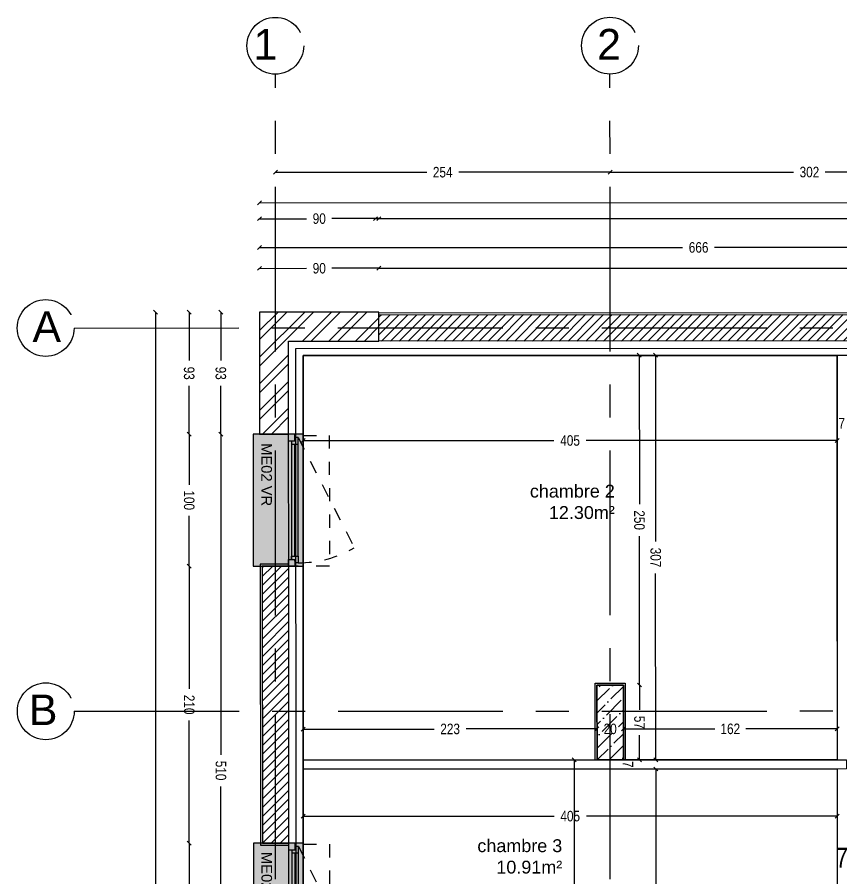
# Model space of a CAD drawing. Header units: millimetres. Extents: x -11.2 to 20.6, y -11.4 to 6.8.
# Drawn here: x -10.52 to -4.27, y 0.23 to 6.76 of the extents above; entities that cross this region are included whole.
import ezdxf

# ---------------------------------------------------------------- set-up
doc = ezdxf.new("R2010")
doc.units = ezdxf.units.MM
for name, pattern in [('0.0.1_Plan masse$0$cartouche PRO tranche 1$0${ Batten }', [0]), ('AXESx2', [4, 2.5, -0.5, 0.5, -0.5]), ('CACHE', [0.375, 0.25, -0.125])]:
    doc.linetypes.add(name, pattern=pattern)
doc.layers.get('Defpoints').update_dxf_attribs({"color": 1})
for name, color, linetype in [("02_AH_Files d'axes", 147, 'AXESx2'), ('02_AH_Structure Béton', 10, 'Continuous'), ('02_AH_Structure Béton_H', 11, 'Continuous'), ('02_AH_Structure Maçonnée', 230, 'Continuous'), ('02_AH_Structure Maçonnée_H', 231, 'Continuous'), ('03_AH_Menuiseries Ext', 3, 'Continuous'), ('04_AH_Cloisons', 150, 'Continuous'), ('04_AH_Isolation', 2, 'Continuous'), ('04_AH_Isolation_H', 2, 'Continuous'), ('07_AH_Côtes 50e', 7, 'Continuous'), ('07_AH_Textes 50e', 7, 'Continuous')]:
    doc.layers.add(name, color=color, linetype=linetype)
doc.layers.add('07_AH_SHAB', color=130, linetype='Continuous', plot=False)
doc.layers.add('10_AH_PANTONE BLANC', color=7, linetype='Continuous', lineweight=0, true_color=0xffffff)
doc.styles.add('ARIAL', font='arial.ttf', dxfattribs={"width": 0.8})
doc.styles.add('Texte 1000', font='arial.ttf', dxfattribs={"height": 1.5})
doc.styles.add('Texte 50', font='arial.ttf', dxfattribs={"height": 0.075})
doc.dimstyles.new('B+B_100', dxfattribs={"dimscale": 0, "dimtxt": 0.15, "dimasz": 0.035, "dimexe": 0.015, "dimexo": 0.03, "dimgap": 0.05, "dimtad": 0, "dimdec": 0, "dimlfac": 100, "dimdsep": 46, "dimtxsty": 'ARIAL', "dimblk": 'OBLIQUE', "dimcen": 0, "dimse1": 1, "dimse2": 1, "dimadec": 0, "dimazin": 0, "dimtp": 5, "dimtm": 2, "dimtfac": 1, "dimtdec": 0, "dimtofl": 0, "dimtmove": 2, "dimatfit": 3, "dimldrblk": 'OBLIQUE', "dimfxl": 1, "dimtolj": 1, "dimarcsym": 0})
doc.dimstyles.new('B+B_50', dxfattribs={"dimscale": 0, "dimtxt": 0.08, "dimasz": 0.03, "dimexe": 0.015, "dimexo": 0.03, "dimgap": 0.05, "dimtad": 0, "dimdec": 0, "dimlfac": 100, "dimdsep": 46, "dimtxsty": 'ARIAL', "dimblk": 'OBLIQUE', "dimcen": 0, "dimse1": 1, "dimse2": 1, "dimadec": 0, "dimazin": 0, "dimtp": 5, "dimtm": 2, "dimtfac": 1, "dimtdec": 0, "dimtofl": 0, "dimtmove": 2, "dimatfit": 3, "dimldrblk": 'OBLIQUE', "dimfxl": 1, "dimtolj": 1, "dimarcsym": 0})

# ---------------------------------------------------------------- blocks, each defined once
blk = doc.blocks.new('_Oblique')
at = {"color": 0, "linetype": 'ByBlock', "lineweight": -2}
blk.add_line((-0.5, -0.5), (0.5, 0.5), dxfattribs=at)
blk = doc.blocks.new('*D329')
at = {"layer": '07_AH_Côtes 50e', "color": 0, "lineweight": -2, "transparency": 16777216}
for p, q in [((-8.6815, 5.0122), (-5.4745, 5.0132)), ((-2.0258, 5.0143), (-5.2328, 5.0133))]:
    blk.add_line(p, q, dxfattribs=at)
at = {"layer": 'Defpoints', "color": 0, "transparency": 16777216}
for p in [(-2.0258, 5.0143), (-2.0257, 4.6452), (-8.6813, 4.523)]:
    blk.add_point(p, dxfattribs=at)
at = {"layer": '07_AH_Côtes 50e', "color": 0, "lineweight": -2, "transparency": 16777216, "xscale": 0.03, "yscale": 0.03, "zscale": 0.03}
for p, rotation in [((-8.6815, 5.0122), 180.0186991388701), ((-2.0258, 5.0143), 0.01869913887016166)]:
    blk.add_blockref('_Oblique', p, dxfattribs=dict(at, rotation=rotation))
at = {"layer": '07_AH_Côtes 50e', "color": 0, "transparency": 16777216, "insert": (-5.3536, 5.0132), "char_height": 0.08, "attachment_point": 5, "rotation": 0.0187, "style": 'ARIAL'}
blk.add_mtext('\\A1;666', dxfattribs=at)
blk = doc.blocks.new('*D333')
at = {"layer": '07_AH_Côtes 50e', "color": 0, "lineweight": -2, "transparency": 16777216}
for p, q in [((-7.8017, 5.2317), (0.9358, 5.2345)), ((9.9583, 5.2375), (1.2208, 5.2346))]:
    blk.add_line(p, q, dxfattribs=at)
at = {"layer": 'Defpoints', "color": 0, "transparency": 16777216}
for p in [(9.9583, 5.2375), (-7.8016, 4.8625), (9.9584, 4.8683)]:
    blk.add_point(p, dxfattribs=at)
at = {"layer": '07_AH_Côtes 50e', "color": 0, "lineweight": -2, "transparency": 16777216, "xscale": 0.03, "yscale": 0.03, "zscale": 0.03}
for p, rotation in [((-7.8017, 5.2317), 180.0186991388701), ((9.9583, 5.2375), 0.01869913887016166)]:
    blk.add_blockref('_Oblique', p, dxfattribs=dict(at, rotation=rotation))
at = {"layer": '07_AH_Côtes 50e', "color": 0, "transparency": 16777216, "insert": (1.0783, 5.2346), "char_height": 0.08, "attachment_point": 5, "rotation": 0.0187, "style": 'ARIAL'}
blk.add_mtext('\\A1;1776', dxfattribs=at)
blk = doc.blocks.new('*D337')
at = {"layer": '07_AH_Côtes 50e', "color": 0, "lineweight": -2, "transparency": 16777216}
for p, q in [((-8.6816, 5.3525), (5.0659, 5.357)), ((19.1058, 5.3616), (5.3583, 5.3571))]:
    blk.add_line(p, q, dxfattribs=at)
at = {"layer": 'Defpoints', "color": 0, "transparency": 16777216}
for p in [(19.1058, 5.3616), (-8.6813, 4.523), (19.106, 4.5321)]:
    blk.add_point(p, dxfattribs=at)
at = {"layer": '07_AH_Côtes 50e', "color": 0, "lineweight": -2, "transparency": 16777216, "xscale": 0.03, "yscale": 0.03, "zscale": 0.03}
for p, rotation in [((-8.6816, 5.3525), 180.0186991388701), ((19.1058, 5.3616), 0.01869913887016166)]:
    blk.add_blockref('_Oblique', p, dxfattribs=dict(at, rotation=rotation))
at = {"layer": '07_AH_Côtes 50e', "color": 0, "transparency": 16777216, "insert": (5.2121, 5.3571), "char_height": 0.08, "attachment_point": 5, "rotation": 0.0187, "style": 'ARIAL'}
blk.add_mtext('\\A1;2779', dxfattribs=at)
blk = doc.blocks.new('*D338')
at = {"layer": '07_AH_Côtes 50e', "color": 0, "lineweight": -2, "transparency": 16777216}
for p, q in [((-9.2159, 4.5228), (-9.2158, 4.1555)), ((-9.2156, 3.5965), (-9.2157, 3.9638))]:
    blk.add_line(p, q, dxfattribs=at)
at = {"layer": 'Defpoints', "color": 0, "transparency": 16777216}
for p in [(-8.6813, 4.523), (-9.2156, 3.5965), (-8.801, 3.5966)]:
    blk.add_point(p, dxfattribs=at)
at = {"layer": '07_AH_Côtes 50e', "color": 0, "lineweight": -2, "transparency": 16777216, "xscale": 0.03, "yscale": 0.03, "zscale": 0.03}
for p, rotation in [((-9.2159, 4.5228), 90.01869913888217), ((-9.2156, 3.5965), 270.0186991388822)]:
    blk.add_blockref('_Oblique', p, dxfattribs=dict(at, rotation=rotation))
at = {"layer": '07_AH_Côtes 50e', "color": 0, "transparency": 16777216, "insert": (-9.2157, 4.0597), "char_height": 0.08, "attachment_point": 5, "rotation": 270.0187, "style": 'ARIAL'}
blk.add_mtext('\\A1;93', dxfattribs=at)
blk = doc.blocks.new('*D339')
at = {"layer": '07_AH_Côtes 50e', "color": 0, "lineweight": -2, "transparency": 16777216}
for p, q in [((-9.2156, 3.5965), (-9.2155, 3.2141)), ((-9.2153, 2.5965), (-9.2154, 2.9789))]:
    blk.add_line(p, q, dxfattribs=at)
at = {"layer": 'Defpoints', "color": 0, "transparency": 16777216}
for p in [(-8.801, 3.5966), (-9.2153, 2.5965), (-8.8007, 2.5966)]:
    blk.add_point(p, dxfattribs=at)
at = {"layer": '07_AH_Côtes 50e', "color": 0, "lineweight": -2, "transparency": 16777216, "xscale": 0.03, "yscale": 0.03, "zscale": 0.03}
for p, rotation in [((-9.2156, 3.5965), 90.01869913888217), ((-9.2153, 2.5965), 270.0186991388822)]:
    blk.add_blockref('_Oblique', p, dxfattribs=dict(at, rotation=rotation))
at = {"layer": '07_AH_Côtes 50e', "color": 0, "transparency": 16777216, "insert": (-9.2154, 3.0965), "char_height": 0.08, "attachment_point": 5, "rotation": 270.0187, "style": 'ARIAL'}
blk.add_mtext('\\A1;100', dxfattribs=at)
blk = doc.blocks.new('*D340')
at = {"layer": '07_AH_Côtes 50e', "color": 0, "lineweight": -2, "transparency": 16777216}
for p, q in [((-9.2153, 2.5965), (-9.215, 1.6676)), ((-9.2146, 0.4965), (-9.2149, 1.4254))]:
    blk.add_line(p, q, dxfattribs=at)
at = {"layer": 'Defpoints', "color": 0, "transparency": 16777216}
for p in [(-8.8007, 2.5966), (-9.2146, 0.4965), (-8.8, 0.4966)]:
    blk.add_point(p, dxfattribs=at)
at = {"layer": '07_AH_Côtes 50e', "color": 0, "lineweight": -2, "transparency": 16777216, "xscale": 0.03, "yscale": 0.03, "zscale": 0.03}
for p, rotation in [((-9.2153, 2.5965), 90.01869913888217), ((-9.2146, 0.4965), 270.0186991388822)]:
    blk.add_blockref('_Oblique', p, dxfattribs=dict(at, rotation=rotation))
at = {"layer": '07_AH_Côtes 50e', "color": 0, "transparency": 16777216, "insert": (-9.2149, 1.5465), "char_height": 0.08, "attachment_point": 5, "rotation": 270.0187, "style": 'ARIAL'}
blk.add_mtext('\\A1;210', dxfattribs=at)
blk = doc.blocks.new('*D341')
at = {"layer": '07_AH_Côtes 50e', "color": 0, "lineweight": -2, "transparency": 16777216}
for p, q in [((-9.2146, 0.4965), (-9.2145, 0.1141)), ((-9.2143, -0.5035), (-9.2144, -0.1211))]:
    blk.add_line(p, q, dxfattribs=at)
at = {"layer": 'Defpoints', "color": 0, "transparency": 16777216}
for p in [(-8.8, 0.4966), (-9.2143, -0.5035), (-8.7997, -0.5034)]:
    blk.add_point(p, dxfattribs=at)
at = {"layer": '07_AH_Côtes 50e', "color": 0, "lineweight": -2, "transparency": 16777216, "xscale": 0.03, "yscale": 0.03, "zscale": 0.03}
for p, rotation in [((-9.2146, 0.4965), 90.01869913888217), ((-9.2143, -0.5035), 270.0186991388822)]:
    blk.add_blockref('_Oblique', p, dxfattribs=dict(at, rotation=rotation))
at = {"layer": '07_AH_Côtes 50e', "color": 0, "transparency": 16777216, "insert": (-9.2144, -0.0035), "char_height": 0.08, "attachment_point": 5, "rotation": 270.0187, "style": 'ARIAL'}
blk.add_mtext('\\A1;100', dxfattribs=at)
blk = doc.blocks.new('*D345')
at = {"layer": '07_AH_Côtes 50e', "color": 0, "lineweight": -2, "transparency": 16777216}
for p, q in [((-9.4707, 4.5227), (-9.4688, -1.2481)), ((-9.4668, -7.304), (-9.4687, -1.5332))]:
    blk.add_line(p, q, dxfattribs=at)
at = {"layer": 'Defpoints', "color": 0, "transparency": 16777216}
for p in [(-9.4707, 4.5227), (-8.6813, 4.523), (-8.6775, -7.3037)]:
    blk.add_point(p, dxfattribs=at)
at = {"layer": '07_AH_Côtes 50e', "color": 0, "lineweight": -2, "transparency": 16777216, "xscale": 0.03, "yscale": 0.03, "zscale": 0.03}
for p, rotation in [((-9.4707, 4.5227), 90.01869913888217), ((-9.4668, -7.304), 270.0186991388822)]:
    blk.add_blockref('_Oblique', p, dxfattribs=dict(at, rotation=rotation))
at = {"layer": '07_AH_Côtes 50e', "color": 0, "transparency": 16777216, "insert": (-9.4687, -1.3906), "char_height": 0.08, "attachment_point": 5, "rotation": 270.0187, "style": 'ARIAL'}
blk.add_mtext('\\A1;1183', dxfattribs=at)
blk = doc.blocks.new('*D557')
at = {"layer": '07_AH_Côtes 50e', "color": 0, "lineweight": -2, "transparency": 16777216}
for p, q in [((-8.5617, 5.5832), (-7.4145, 5.5836)), ((-6.0251, 5.584), (-7.1723, 5.5836))]:
    blk.add_line(p, q, dxfattribs=at)
at = {"layer": 'Defpoints', "color": 0, "transparency": 16777216}
for p in [(-8.5617, 5.7163), (-6.0252, 5.7172), (-6.0251, 5.584)]:
    blk.add_point(p, dxfattribs=at)
at = {"layer": '07_AH_Côtes 50e', "color": 0, "lineweight": -2, "transparency": 16777216, "xscale": 0.03, "yscale": 0.03, "zscale": 0.03}
for p, rotation in [((-8.5617, 5.5832), 180.0186991388736), ((-6.0251, 5.584), 0.0186991388736221)]:
    blk.add_blockref('_Oblique', p, dxfattribs=dict(at, rotation=rotation))
at = {"layer": '07_AH_Côtes 50e', "color": 0, "transparency": 16777216, "insert": (-7.2934, 5.5836), "char_height": 0.08, "attachment_point": 5, "rotation": 0.0187, "style": 'ARIAL'}
blk.add_mtext('\\A1;254', dxfattribs=at)
blk = doc.blocks.new('*D558')
at = {"layer": '07_AH_Côtes 50e', "color": 0, "lineweight": -2, "transparency": 16777216}
for p, q in [((-6.0251, 5.584), (-4.6338, 5.5845)), ((-3.0018, 5.585), (-4.3931, 5.5846))]:
    blk.add_line(p, q, dxfattribs=at)
at = {"layer": 'Defpoints', "color": 0, "transparency": 16777216}
for p in [(-3.0019, 5.9733), (-6.0252, 5.7172), (-3.0018, 5.585)]:
    blk.add_point(p, dxfattribs=at)
at = {"layer": '07_AH_Côtes 50e', "color": 0, "lineweight": -2, "transparency": 16777216, "xscale": 0.03, "yscale": 0.03, "zscale": 0.03}
for p, rotation in [((-6.0251, 5.584), 180.0186991388964), ((-3.0018, 5.585), 0.01869913889636942)]:
    blk.add_blockref('_Oblique', p, dxfattribs=dict(at, rotation=rotation))
at = {"layer": '07_AH_Côtes 50e', "color": 0, "transparency": 16777216, "insert": (-4.5135, 5.5845), "char_height": 0.08, "attachment_point": 5, "rotation": 0.0187, "style": 'ARIAL'}
blk.add_mtext('\\A1;302', dxfattribs=at)
blk = doc.blocks.new('ME02C')
at = {"layer": '10_AH_PANTONE BLANC'}
h = blk.add_hatch(color=256, dxfattribs=at)
h.dxf.hatch_style = 1
h.paths.add_polyline_path([(4290.4075, 77.4298), (4289.4075, 77.4298), (4289.4075, 77.8085), (4290.4075, 77.8085)])
at = {"ltscale": 0.1}
for p, q in [((4290.3325, 77.771), (4289.4825, 77.771)), ((4290.3325, 77.746), (4289.4825, 77.746)), ((4290.37, 77.746), (4290.3575, 77.746)), ((4290.4075, 77.771), (4290.4075, 77.746)), ((4290.4075, 77.746), (4290.4075, 77.746))]:
    blk.add_line(p, q, dxfattribs=at)
at = {"color": 251}
blk.add_line((4289.4575, 77.696), (4290.4075, 77.696), dxfattribs=at)
at = {"color": 251, "linetype": 'CACHE', "ltscale": 0.3, "flags": 128}
blk.add_lwpolyline([(4289.4325, 77.771), (4290.2687, 78.196)], dxfattribs=at)
at = {"color": 251, "linetype": 'CACHE', "ltscale": 0.3}
blk.add_lwpolyline([(4290.4075, 77.8085), (4289.4161, 77.8085), (4289.4161, 78.0067), (4290.4075, 78.0067)], close=True, dxfattribs=at)
at = {"ltscale": 0.1}
for points in [[(4290.4075, 77.8085), (4289.4075, 77.8085), (4289.4075, 77.4298), (4290.4075, 77.4298)], [(4289.4575, 77.746), (4289.4075, 77.746), (4289.4075, 77.696), (4289.4575, 77.696)], [(4289.4575, 77.696), (4289.4575, 77.746), (4289.4075, 77.746), (4289.4075, 77.696)], [(4290.3575, 77.696), (4290.3575, 77.746), (4290.4075, 77.746), (4290.4075, 77.696)]]:
    blk.add_lwpolyline(points, close=True, dxfattribs=at)
blk.add_lwpolyline([(4289.4075, 77.4303), (4290.4075, 77.4292), (4290.4075, 77.8085), (4289.4075, 77.8085)], close=True)
for points in [[(4289.4575, 77.721), (4289.4825, 77.721), (4289.4825, 77.771), (4289.4325, 77.771), (4289.4325, 77.746)], [(4290.3575, 77.721), (4290.3325, 77.721), (4290.3325, 77.771), (4290.3825, 77.771), (4290.3825, 77.746)], [(4290.37, 77.746), (4290.3575, 77.746)], [(4289.4575, 77.721), (4290.3575, 77.721)]]:
    blk.add_lwpolyline(points, dxfattribs=at)
at = {"color": 251, "linetype": 'CACHE', "ltscale": 0.3}
blk.add_arc((4289.5325, 77.771), 0.85, 360, 30, dxfattribs=at)
at = {"insert": (4289.4745, 77.5714), "char_height": 0.08, "attachment_point": 1, "style": 'Texte 1000'}
blk.add_mtext_dynamic_manual_height_columns('ME02 VR', width=1.459488, gutter_width=7.5, heights=[0], dxfattribs=at)
blk = doc.blocks.new('*D416')
at = {"layer": '07_AH_Côtes 50e', "color": 0, "lineweight": -2, "transparency": 16777216}
for p, q in [((-8.9756, 3.5966), (-8.9748, 1.1672)), ((-8.9739, -1.5034), (-8.9747, 0.926))]:
    blk.add_line(p, q, dxfattribs=at)
at = {"layer": 'Defpoints', "color": 0, "transparency": 16777216}
for p in [(-8.9756, 3.5966), (-8.831, 3.5966), (-8.8294, -1.5034)]:
    blk.add_point(p, dxfattribs=at)
at = {"layer": '07_AH_Côtes 50e', "color": 0, "lineweight": -2, "transparency": 16777216, "xscale": 0.03, "yscale": 0.03, "zscale": 0.03}
for p, rotation in [((-8.9756, 3.5966), 90.01869913888217), ((-8.9739, -1.5034), 270.0186991388822)]:
    blk.add_blockref('_Oblique', p, dxfattribs=dict(at, rotation=rotation))
at = {"layer": '07_AH_Côtes 50e', "color": 0, "transparency": 16777216, "insert": (-8.9748, 1.0466), "char_height": 0.08, "attachment_point": 5, "rotation": 270.0187, "style": 'ARIAL'}
blk.add_mtext('\\A1;510', dxfattribs=at)
blk = doc.blocks.new('*D417')
at = {"layer": '07_AH_Côtes 50e', "color": 0, "lineweight": -2, "transparency": 16777216}
for p, q in [((-8.9759, 4.5229), (-8.9758, 4.1556)), ((-8.9756, 3.5966), (-8.9757, 3.9639))]:
    blk.add_line(p, q, dxfattribs=at)
at = {"layer": 'Defpoints', "color": 0, "transparency": 16777216}
for p in [(-8.9759, 4.5229), (-8.6813, 4.523), (-8.831, 3.5966)]:
    blk.add_point(p, dxfattribs=at)
at = {"layer": '07_AH_Côtes 50e', "color": 0, "lineweight": -2, "transparency": 16777216, "xscale": 0.03, "yscale": 0.03, "zscale": 0.03}
for p, rotation in [((-8.9759, 4.5229), 90.01869913888217), ((-8.9756, 3.5966), 270.0186991388822)]:
    blk.add_blockref('_Oblique', p, dxfattribs=dict(at, rotation=rotation))
at = {"layer": '07_AH_Côtes 50e', "color": 0, "transparency": 16777216, "insert": (-8.9757, 4.0597), "char_height": 0.08, "attachment_point": 5, "rotation": 270.0187, "style": 'ARIAL'}
blk.add_mtext('\\A1;93', dxfattribs=at)
blk = doc.blocks.new('*D429')
at = {"layer": '07_AH_Côtes 50e', "color": 0, "lineweight": -2, "transparency": 16777216}
for p, q in [((-7.7766, 4.8552), (-0.7113, 4.8575)), ((6.6384, 4.8599), (-0.4269, 4.8576))]:
    blk.add_line(p, q, dxfattribs=at)
at = {"layer": 'Defpoints', "color": 0, "transparency": 16777216}
for p in [(-7.7766, 4.8552), (-7.7765, 4.653), (6.6385, 4.538)]:
    blk.add_point(p, dxfattribs=at)
at = {"layer": '07_AH_Côtes 50e', "color": 0, "lineweight": -2, "transparency": 16777216, "xscale": 0.03, "yscale": 0.03, "zscale": 0.03}
for p, rotation in [((-7.7766, 4.8552), 180.0186991388701), ((6.6384, 4.8599), 0.01869913887019514)]:
    blk.add_blockref('_Oblique', p, dxfattribs=dict(at, rotation=rotation))
at = {"layer": '07_AH_Côtes 50e', "color": 0, "transparency": 16777216, "insert": (-0.5691, 4.8575), "char_height": 0.08, "attachment_point": 5, "rotation": 0.0187, "style": 'ARIAL'}
blk.add_mtext('\\A1;1442', dxfattribs=at)
blk = doc.blocks.new('*D430')
at = {"layer": '07_AH_Côtes 50e', "color": 0, "lineweight": -2, "transparency": 16777216}
for p, q in [((-8.6814, 4.8549), (-8.3248, 4.855)), ((-7.7766, 4.8552), (-8.1333, 4.855))]:
    blk.add_line(p, q, dxfattribs=at)
at = {"layer": 'Defpoints', "color": 0, "transparency": 16777216}
for p in [(-8.6814, 4.8549), (-7.7765, 4.653), (-8.6813, 4.523)]:
    blk.add_point(p, dxfattribs=at)
at = {"layer": '07_AH_Côtes 50e', "color": 0, "lineweight": -2, "transparency": 16777216, "xscale": 0.03, "yscale": 0.03, "zscale": 0.03}
for p, rotation in [((-8.6814, 4.8549), 180.0186991388701), ((-7.7766, 4.8552), 0.01869913887019514)]:
    blk.add_blockref('_Oblique', p, dxfattribs=dict(at, rotation=rotation))
at = {"layer": '07_AH_Côtes 50e', "color": 0, "transparency": 16777216, "insert": (-8.229, 4.855), "char_height": 0.08, "attachment_point": 5, "rotation": 0.0187, "style": 'ARIAL'}
blk.add_mtext('\\A1;90', dxfattribs=at)
blk = doc.blocks.new('*D432')
at = {"layer": 'Defpoints', "color": 0, "transparency": 16777216}
for p in [(-4.3039, 3.55), (-4.3039, 3.55), (-4.234, 3.55)]:
    blk.add_point(p, dxfattribs=at)
at = {"layer": '07_AH_Côtes 50e', "color": 0, "transparency": 16777216, "insert": (-4.269, 3.68), "char_height": 0.08, "attachment_point": 5, "rotation": 0.0187, "style": 'ARIAL'}
blk.add_mtext('\\A1;7', dxfattribs=at)
blk = doc.blocks.new('*D352')
at = {"layer": '07_AH_Côtes 50e', "color": 0, "lineweight": -2, "transparency": 16777216}
for p, q in [((-8.352, 3.5486), (-6.4502, 3.5493)), ((-4.3039, 3.55), (-6.2057, 3.5493))]:
    blk.add_line(p, q, dxfattribs=at)
at = {"layer": 'Defpoints', "color": 0, "transparency": 16777216}
for p in [(-8.352, 3.5486), (-8.352, 3.5486), (-4.3039, 3.55)]:
    blk.add_point(p, dxfattribs=at)
at = {"layer": '07_AH_Côtes 50e', "color": 0, "lineweight": -2, "transparency": 16777216, "xscale": 0.03, "yscale": 0.03, "zscale": 0.03}
for p, rotation in [((-8.352, 3.5486), 180.0186991388701), ((-4.3039, 3.55), 0.01869913887019514)]:
    blk.add_blockref('_Oblique', p, dxfattribs=dict(at, rotation=rotation))
at = {"layer": '07_AH_Côtes 50e', "color": 0, "transparency": 16777216, "insert": (-6.3279, 3.5493), "char_height": 0.08, "attachment_point": 5, "rotation": 0.0187, "style": 'ARIAL'}
blk.add_mtext('\\A1;405', dxfattribs=at)
blk = doc.blocks.new('*D354')
at = {"layer": 'Defpoints', "color": 0, "transparency": 16777216}
for p in [(-4.3032, 1.0592), (-4.2332, 1.0942), (-4.3031, 0.7017)]:
    blk.add_point(p, dxfattribs=at)
at = {"layer": '07_AH_Côtes 50e', "color": 0, "transparency": 16777216, "insert": (-4.268, 0.3867), "char_height": 0.15, "attachment_point": 5, "rotation": 0.0187, "style": 'ARIAL'}
blk.add_mtext('\\A1;7', dxfattribs=at)
blk = doc.blocks.new('*D355')
at = {"layer": '07_AH_Côtes 50e', "color": 0, "lineweight": -2, "transparency": 16777216}
for p, q in [((-8.3501, 0.7004), (-6.4488, 0.701)), ((-4.3031, 0.7017), (-6.2044, 0.7011))]:
    blk.add_line(p, q, dxfattribs=at)
at = {"layer": 'Defpoints', "color": 0, "transparency": 16777216}
for p in [(-8.3502, 1.0578), (-4.3032, 1.0592), (-8.3501, 0.7004)]:
    blk.add_point(p, dxfattribs=at)
at = {"layer": '07_AH_Côtes 50e', "color": 0, "lineweight": -2, "transparency": 16777216, "xscale": 0.03, "yscale": 0.03, "zscale": 0.03}
for p, rotation in [((-8.3501, 0.7004), 180.0186991388701), ((-4.3031, 0.7017), 0.01869913887019514)]:
    blk.add_blockref('_Oblique', p, dxfattribs=dict(at, rotation=rotation))
at = {"layer": '07_AH_Côtes 50e', "color": 0, "transparency": 16777216, "insert": (-6.3266, 0.701), "char_height": 0.08, "attachment_point": 5, "rotation": 0.0187, "style": 'ARIAL'}
blk.add_mtext('\\A1;405', dxfattribs=at)
blk = doc.blocks.new('*D449')
at = {"layer": '07_AH_Côtes 50e', "color": 0, "lineweight": -2, "transparency": 16777216}
for p, q in [((-8.3503, 1.3617), (-7.3583, 1.362)), ((-6.1238, 1.3624), (-7.1158, 1.3621))]:
    blk.add_line(p, q, dxfattribs=at)
at = {"layer": 'Defpoints', "color": 0, "transparency": 16777216}
for p in [(-6.1238, 1.3624), (-8.3502, 1.1278), (-6.1237, 1.1286)]:
    blk.add_point(p, dxfattribs=at)
at = {"layer": '07_AH_Côtes 50e', "color": 0, "lineweight": -2, "transparency": 16777216, "xscale": 0.03, "yscale": 0.03, "zscale": 0.03}
for p, rotation in [((-8.3503, 1.3617), 180.0186991388701), ((-6.1238, 1.3624), 0.01869913887016166)]:
    blk.add_blockref('_Oblique', p, dxfattribs=dict(at, rotation=rotation))
at = {"layer": '07_AH_Côtes 50e', "color": 0, "transparency": 16777216, "insert": (-7.237, 1.362), "char_height": 0.08, "attachment_point": 5, "rotation": 0.0187, "style": 'ARIAL'}
blk.add_mtext('\\A1;223', dxfattribs=at)
blk = doc.blocks.new('*D450')
at = {"layer": 'Defpoints', "color": 0, "transparency": 16777216}
for p in [(-5.9239, 1.6956), (-5.9238, 1.3625), (-6.1237, 1.1286)]:
    blk.add_point(p, dxfattribs=at)
at = {"layer": '07_AH_Côtes 50e', "color": 0, "transparency": 16777216, "insert": (-6.0238, 1.3624), "char_height": 0.08, "attachment_point": 5, "rotation": 0.0187, "style": 'ARIAL'}
blk.add_mtext('\\A1;20', dxfattribs=at)
blk = doc.blocks.new('*D360')
at = {"layer": '07_AH_Côtes 50e', "color": 0, "lineweight": -2, "transparency": 16777216}
for p, q in [((-5.9238, 1.3625), (-5.2309, 1.3627)), ((-4.3032, 1.363), (-4.9961, 1.3628))]:
    blk.add_line(p, q, dxfattribs=at)
at = {"layer": 'Defpoints', "color": 0, "transparency": 16777216}
for p in [(-5.9239, 1.6956), (-4.3032, 1.363), (-4.3031, 1.1291)]:
    blk.add_point(p, dxfattribs=at)
at = {"layer": '07_AH_Côtes 50e', "color": 0, "lineweight": -2, "transparency": 16777216, "xscale": 0.03, "yscale": 0.03, "zscale": 0.03}
for p, rotation in [((-5.9238, 1.3625), 180.0186991388701), ((-4.3032, 1.363), 0.01869913887016166)]:
    blk.add_blockref('_Oblique', p, dxfattribs=dict(at, rotation=rotation))
at = {"layer": '07_AH_Côtes 50e', "color": 0, "transparency": 16777216, "insert": (-5.1135, 1.3627), "char_height": 0.08, "attachment_point": 5, "rotation": 0.0187, "style": 'ARIAL'}
blk.add_mtext('\\A1;162', dxfattribs=at)
blk = doc.blocks.new('*D363')
at = {"layer": '07_AH_Côtes 50e', "color": 0, "lineweight": -2, "transparency": 16777216}
for p, q in [((-5.6788, 1.0587), (-5.6784, -0.1713)), ((-5.6779, -1.6435), (-5.6783, -0.4135))]:
    blk.add_line(p, q, dxfattribs=at)
at = {"layer": 'Defpoints', "color": 0, "transparency": 16777216}
for p in [(-5.6788, 1.0587), (-5.6788, 1.0587), (-5.45, -1.6434)]:
    blk.add_point(p, dxfattribs=at)
at = {"layer": '07_AH_Côtes 50e', "color": 0, "lineweight": -2, "transparency": 16777216, "xscale": 0.03, "yscale": 0.03, "zscale": 0.03}
for p, rotation in [((-5.6788, 1.0587), 90.01869913888217), ((-5.6779, -1.6435), 270.0186991388822)]:
    blk.add_blockref('_Oblique', p, dxfattribs=dict(at, rotation=rotation))
at = {"layer": '07_AH_Côtes 50e', "color": 0, "transparency": 16777216, "insert": (-5.6784, -0.2924), "char_height": 0.08, "attachment_point": 5, "rotation": 270.0187, "style": 'ARIAL'}
blk.add_mtext('\\A1;270', dxfattribs=at)
blk = doc.blocks.new('*D364')
at = {"layer": 'Defpoints', "color": 0, "transparency": 16777216}
for p in [(-5.6788, 1.1287), (-5.6788, 1.1287), (-5.6788, 1.0587)]:
    blk.add_point(p, dxfattribs=at)
at = {"layer": '07_AH_Côtes 50e', "color": 0, "transparency": 16777216, "insert": (-5.8888, 1.0936), "char_height": 0.08, "attachment_point": 5, "rotation": 270.0187, "style": 'ARIAL'}
blk.add_mtext('\\A1;7', dxfattribs=at)
blk = doc.blocks.new('*D365')
at = {"layer": '07_AH_Côtes 50e', "color": 0, "lineweight": -2, "transparency": 16777216}
for p, q in [((-5.6798, 4.1955), (-5.6794, 2.7828)), ((-5.6788, 1.1287), (-5.6793, 2.5414))]:
    blk.add_line(p, q, dxfattribs=at)
at = {"layer": 'Defpoints', "color": 0, "transparency": 16777216}
for p in [(-5.6798, 4.1955), (-4.3041, 4.1959), (-5.6788, 1.1287)]:
    blk.add_point(p, dxfattribs=at)
at = {"layer": '07_AH_Côtes 50e', "color": 0, "lineweight": -2, "transparency": 16777216, "xscale": 0.03, "yscale": 0.03, "zscale": 0.03}
for p, rotation in [((-5.6798, 4.1955), 90.01869913888217), ((-5.6788, 1.1287), 270.0186991388822)]:
    blk.add_blockref('_Oblique', p, dxfattribs=dict(at, rotation=rotation))
at = {"layer": '07_AH_Côtes 50e', "color": 0, "transparency": 16777216, "insert": (-5.6793, 2.6621), "char_height": 0.08, "attachment_point": 5, "rotation": 270.0187, "style": 'ARIAL'}
blk.add_mtext('\\A1;307', dxfattribs=at)
blk = doc.blocks.new('*D366')
at = {"layer": '07_AH_Côtes 50e', "color": 0, "lineweight": -2, "transparency": 16777216}
for p, q in [((-5.8024, 1.6957), (-5.8023, 1.508)), ((-5.8022, 1.1287), (-5.8023, 1.3163))]:
    blk.add_line(p, q, dxfattribs=at)
at = {"layer": 'Defpoints', "color": 0, "transparency": 16777216}
for p in [(-5.9693, 1.6956), (-5.8024, 1.6957), (-5.9692, 1.1286)]:
    blk.add_point(p, dxfattribs=at)
at = {"layer": '07_AH_Côtes 50e', "color": 0, "lineweight": -2, "transparency": 16777216, "xscale": 0.03, "yscale": 0.03, "zscale": 0.03}
for p, rotation in [((-5.8024, 1.6957), 90.01869913888217), ((-5.8022, 1.1287), 270.0186991388822)]:
    blk.add_blockref('_Oblique', p, dxfattribs=dict(at, rotation=rotation))
at = {"layer": '07_AH_Côtes 50e', "color": 0, "transparency": 16777216, "insert": (-5.8023, 1.4122), "char_height": 0.08, "attachment_point": 5, "rotation": 270.0187, "style": 'ARIAL'}
blk.add_mtext('\\A1;57', dxfattribs=at)
blk = doc.blocks.new('*D459')
at = {"layer": '07_AH_Côtes 50e', "color": 0, "lineweight": -2, "transparency": 16777216}
for p, q in [((-5.8032, 4.1955), (-5.8028, 3.0667)), ((-5.8024, 1.6957), (-5.8028, 2.8245))]:
    blk.add_line(p, q, dxfattribs=at)
at = {"layer": 'Defpoints', "color": 0, "transparency": 16777216}
for p in [(-6.0263, 4.1954), (-5.8032, 4.1955), (-5.9693, 1.6956)]:
    blk.add_point(p, dxfattribs=at)
at = {"layer": '07_AH_Côtes 50e', "color": 0, "lineweight": -2, "transparency": 16777216, "xscale": 0.03, "yscale": 0.03, "zscale": 0.03}
for p, rotation in [((-5.8032, 4.1955), 90.01869913888217), ((-5.8024, 1.6957), 270.0186991388822)]:
    blk.add_blockref('_Oblique', p, dxfattribs=dict(at, rotation=rotation))
at = {"layer": '07_AH_Côtes 50e', "color": 0, "transparency": 16777216, "insert": (-5.8028, 2.9456), "char_height": 0.08, "attachment_point": 5, "rotation": 270.0187, "style": 'ARIAL'}
blk.add_mtext('\\A1;250', dxfattribs=at)
blk = doc.blocks.new('*D461')
at = {"layer": '07_AH_Côtes 50e', "color": 0, "lineweight": -2, "transparency": 16777216}
for p, q in [((-6.2974, 1.1285), (-6.2971, -0.0649)), ((-6.2966, -1.5007), (-6.297, -0.3074))]:
    blk.add_line(p, q, dxfattribs=at)
at = {"layer": 'Defpoints', "color": 0, "transparency": 16777216}
for p in [(-6.2974, 1.1285), (-6.0508, 1.1286), (-5.9228, -1.5006)]:
    blk.add_point(p, dxfattribs=at)
at = {"layer": '07_AH_Côtes 50e', "color": 0, "lineweight": -2, "transparency": 16777216, "xscale": 0.03, "yscale": 0.03, "zscale": 0.03}
for p, rotation in [((-6.2974, 1.1285), 90.01869913888217), ((-6.2966, -1.5007), 270.0186991388822)]:
    blk.add_blockref('_Oblique', p, dxfattribs=dict(at, rotation=rotation))
at = {"layer": '07_AH_Côtes 50e', "color": 0, "transparency": 16777216, "insert": (-6.297, -0.1861), "char_height": 0.08, "attachment_point": 5, "rotation": 270.0187, "style": 'ARIAL'}
blk.add_mtext('\\A1;263', dxfattribs=at)
blk = doc.blocks.new('*D469')
at = {"layer": '07_AH_Côtes 50e', "color": 0, "lineweight": -2, "transparency": 16777216}
for p, q in [((-8.6816, 5.2314), (-8.3249, 5.2315)), ((-7.7767, 5.2317), (-8.1334, 5.2316))]:
    blk.add_line(p, q, dxfattribs=at)
at = {"layer": 'Defpoints', "color": 0, "transparency": 16777216}
for p in [(-8.6816, 5.2314), (-8.6813, 4.523), (-7.7765, 4.5233)]:
    blk.add_point(p, dxfattribs=at)
at = {"layer": '07_AH_Côtes 50e', "color": 0, "lineweight": -2, "transparency": 16777216, "xscale": 0.03, "yscale": 0.03, "zscale": 0.03}
for p, rotation in [((-8.6816, 5.2314), 180.0186991388701), ((-7.7767, 5.2317), 0.01869913887019514)]:
    blk.add_blockref('_Oblique', p, dxfattribs=dict(at, rotation=rotation))
at = {"layer": '07_AH_Côtes 50e', "color": 0, "transparency": 16777216, "insert": (-8.2291, 5.2315), "char_height": 0.08, "attachment_point": 5, "rotation": 0.0187, "style": 'ARIAL'}
blk.add_mtext('\\A1;90', dxfattribs=at)

msp = doc.modelspace()

# ---------------------------------------------------------------- hatches: boundary and pattern name
at = {"layer": '02_AH_Structure Béton_H'}
h = msp.add_hatch(dxfattribs=at)
h.set_pattern_fill('ANSI36', color=256, scale=0.02, angle=0.0187)
h.set_pattern_definition([(45.0186991, (-4278.322744, -90.391835), (0.03363566, 0.1234895056), [0.15875, -0.03175, 0, -0.03175])])
h.paths.add_polyline_path([(-5.9239, 1.6941), (-6.0239, 1.694), (-6.0238, 1.498), (-5.9238, 1.4981)])
h.paths.add_polyline_path([(-6.1238, 1.498), (-6.0238, 1.498), (-6.0239, 1.694), (-6.1239, 1.694)])
h.paths.add_polyline_path([(-6.1237, 1.127), (-6.0237, 1.127), (-6.0238, 1.498), (-6.1238, 1.498)])
h.paths.add_polyline_path([(-6.0237, 1.127), (-5.9237, 1.1271), (-5.9238, 1.4981), (-6.0238, 1.498)])
h.paths.add_polyline_path([(-3.0985, -4.6458), (-2.9985, -4.6458), (-2.9985, -4.5458), (-3.0985, -4.5458)], flags=17)
h.paths.add_polyline_path([(-2.9485, -4.5458), (-2.9985, -4.5458), (-2.9985, -4.6458), (-2.9485, -4.6458)], flags=16)
h.paths.add_polyline_path([(-2.9485, -4.6458), (-2.8985, -4.6458), (-2.8985, -4.5458), (-2.9485, -4.5458)], flags=16)
h.paths.add_polyline_path([(-2.8985, -4.5458), (-3.0985, -4.5458), (-3.0985, -4.7458), (-2.8985, -4.7458)])
h.paths.add_polyline_path([(-2.9985, -4.7458), (-2.9485, -4.7458), (-2.9485, -4.6458), (-2.9985, -4.6458)], flags=17)
h.paths.add_polyline_path([(-3.0985, -4.7458), (-2.9985, -4.7458), (-2.9985, -4.6458), (-3.0985, -4.6458)], flags=17)
at = {"layer": '02_AH_Structure Maçonnée_H'}
h = msp.add_hatch(dxfattribs=at)
h.set_pattern_fill('ANSI32', color=256, scale=0.015, angle=0.0187)
h.set_pattern_definition([(45.018699, (-4278.32274, -90.39183), (-0.1010608476, 0.1009949044), []), (45.018699, (-4278.25539, -90.39181), (-0.1010608476, 0.1009949044), [])])
h.paths.add_polyline_path([(-8.681, 3.5967), (-8.461, 3.5967), (-8.4613, 4.3031), (-7.7764, 4.3033), (-7.7765, 4.5233), (-8.6813, 4.523)])
h = msp.add_hatch(dxfattribs=at)
h.set_pattern_fill('ANSI31', color=256, scale=0.015, angle=0.0187)
h.set_pattern_definition([(45.0186991, (-4296.581184, -90.397793), (-0.0336869492, 0.0336649681), [])])
h.paths.add_polyline_path([(-2.0256, 4.3052), (-7.7764, 4.3033), (-7.7765, 4.5033), (-2.0257, 4.5052)])
h = msp.add_hatch(dxfattribs=at)
h.set_pattern_fill('ANSI31', color=256, scale=0.015, angle=0.0187)
h.set_pattern_definition([(45.0186991, (-4278.322744, -90.391835), (-0.0336869492, 0.0336649681), [])])
h.paths.add_polyline_path([(-8.4607, 2.5967), (-8.6607, 2.5967), (-8.66, 0.4967), (-8.46, 0.4967)])

# ---------------------------------------------------------------- linework, layer by layer
at = {"layer": "02_AH_Files d'axes", "ltscale": 0.5}
for p, q in [((-8.5567, -9.7768), (-8.5619, 6.3271)), ((-6.0201, -9.776), (-6.0254, 6.3279)), ((-10.0874, 4.4025), (20.1786, 4.4124)), ((-10.0864, 1.4967), (18.9652, 1.5062))]:
    msp.add_line(p, q, dxfattribs=at)
for centre in [(-8.562, 6.5426), (-6.0255, 6.5434), (-10.3028, 4.4025), (-10.3019, 1.4966)]:
    msp.add_circle(centre, 0.2155, dxfattribs=at)
at = {"layer": '02_AH_Structure Béton'}
msp.add_lwpolyline([(-6.1239, 1.6956), (-5.9239, 1.6956), (-5.9237, 1.1286), (-6.1237, 1.1286)], close=True, dxfattribs=at)
at = {"layer": '02_AH_Structure Maçonnée'}
for points in [[(-8.681, 3.5967), (-8.461, 3.5967), (-8.4613, 4.3031), (-7.7764, 4.3033), (-7.7765, 4.5233), (-8.6813, 4.523)], [(-2.0106, 4.3052), (-7.7764, 4.3033), (-7.7765, 4.5183), (-2.0107, 4.5202)], [(-2.0256, 4.3052), (-7.7764, 4.3033), (-7.7765, 4.5033), (-2.0257, 4.5052)], [(-8.4607, 2.6117), (-8.6757, 2.6117), (-8.675, 0.4817), (-8.46, 0.4817)], [(-8.4607, 2.5967), (-8.6607, 2.5967), (-8.66, 0.4967), (-8.46, 0.4967)]]:
    msp.add_lwpolyline(points, close=True, dxfattribs=at)
at = {"layer": '04_AH_Cloisons'}
msp.add_line((-4.3034, 2.0291), (-4.3041, 4.1959), dxfattribs=at)
msp.add_lwpolyline([(-6.1367, 1.1286), (-6.1369, 1.7086), (-5.9109, 1.7086), (-5.9107, 1.1286)], dxfattribs=at)
msp.add_lwpolyline([(-8.3502, 1.1278), (-4.2332, 1.1292), (-4.2332, 1.0592), (-8.3502, 1.0578)], close=True, dxfattribs=at)
at = {"layer": '04_AH_Isolation'}
for p in [(-0.1014, 4.1958), (-8.3476, -6.9636)]:
    msp.add_line(p, (-8.3512, 4.1931), dxfattribs=at)
msp.add_lwpolyline([(-0.1014, 4.1958), (-8.3512, 4.1931), (-8.3484, -4.5475)], dxfattribs=at)
at = {"layer": '04_AH_Isolation_H', "linetype": '0.0.1_Plan masse$0$cartouche PRO tranche 1$0${ Batten }', "ltscale": 0.3}
for p, q in [((-8.4062, 4.2481), (-0.1014, 4.2508)), ((-8.4034, -4.5476), (-8.4062, 4.2481))]:
    msp.add_line(p, q, dxfattribs=at)
at = {"layer": '07_AH_SHAB'}
for points in [[(-6.1237, 1.127), (-8.3502, 1.1263), (-8.3512, 4.1933), (-4.3041, 4.1946), (-4.3031, 1.1276), (-5.9237, 1.1271), (-5.9239, 1.6941), (-6.1239, 1.694), (-6.1239, 1.694)], [(-8.3502, 1.0578), (-4.3032, 1.0592), (-4.3023, -1.6431), (-5.9228, -1.6436), (-5.9228, -1.5152), (-6.1228, -1.5152), (-6.1228, -1.6437), (-8.3493, -1.6444)]]:
    msp.add_lwpolyline(points, close=True, dxfattribs=at)

# ---------------------------------------------------------------- block references
at = {"layer": '03_AH_Menuiseries Ext', "rotation": 270.0186991388742}
for p in [(-87.5594, 4292.9787), (-87.5584, 4289.8787)]:
    msp.add_blockref('ME02C', p, dxfattribs=at)

# ---------------------------------------------------------------- texts
at = {"layer": "02_AH_Files d'axes", "ltscale": 0.5, "char_height": 0.2321, "width": 2.496107, "attachment_point": 3, "rotation": 0.0187, "style": 'Texte 50'}
for s, insert in [('1', (-8.5472, 6.6695)), ('2', (-5.9423, 6.6703)), ('A', (-10.1864, 4.5294)), ('B', (-10.2134, 1.6235))]:
    msp.add_mtext(s, dxfattribs=dict(at, insert=insert))
at = {"layer": '07_AH_Textes 50e', "ltscale": 0.3, "char_height": 0.0975, "width": 2.6, "attachment_point": 3, "rotation": 0.0187, "style": 'Texte 50'}
for s, insert in [('chambre 2\\P12.30m²', (-5.9889, 3.2145)), ('chambre 3\\P10.91m²', (-6.3872, 0.526))]:
    msp.add_mtext(s, dxfattribs=dict(at, insert=insert))

# ---------------------------------------------------------------- dimensions: what is measured, and where the dimension line sits
at = {"layer": '07_AH_Côtes 50e'}
for base, p1, p2, angle, dimstyle, picture, middle in [((-3.0018, 5.585), (-6.0252, 5.7172), (-3.0019, 5.9733), 180.0187, 'B+B_50', '*D558', (-4.5135, 5.5845)), ((19.1058, 5.3616), (-8.6813, 4.523), (19.106, 4.5321), 0.0187, 'B+B_50', '*D337', (5.2121, 5.3571)), ((-8.6816, 5.2314), (-7.7765, 4.5233), (-8.6813, 4.523), 0.0187, 'B+B_50', '*D469', (-8.2291, 5.2315)), ((9.9583, 5.2375), (-7.8016, 4.8625), (9.9584, 4.8683), 0.0187, 'B+B_50', '*D333', (1.0783, 5.2346)), ((-2.0258, 5.0143), (-8.6813, 4.523), (-2.0257, 4.6452), 0.0187, 'B+B_50', '*D329', (-5.3536, 5.0132)), ((-8.6814, 4.8549), (-7.7765, 4.653), (-8.6813, 4.523), 0.0187, 'B+B_50', '*D430', (-8.229, 4.855)), ((-7.7766, 4.85516), (6.63851, 4.53801), (-7.77653, 4.65304), 0.0187, 'B+B_50', '*D429', (-0.5691, 4.85751)), ((-9.4707, 4.5227), (-8.6775, -7.3037), (-8.6813, 4.523), 90.0187, 'B+B_50', '*D345', (-9.4687, -1.3906)), ((-9.2156, 3.5965), (-8.6813, 4.523), (-8.801, 3.5966), 90.0187, 'B+B_50', '*D338', (-9.2157, 4.0597)), ((-8.9759, 4.5229), (-8.831, 3.5966), (-8.6813, 4.523), 90.0187, 'B+B_50', '*D417', (-8.9757, 4.0597)), ((-5.8032, 4.1955), (-5.9693, 1.6956), (-6.0263, 4.1954), 90.0187, 'B+B_50', '*D459', (-5.8028, 2.9456)), ((-5.6798, 4.1955), (-5.6788, 1.1287), (-4.3041, 4.1959), 90.0187, 'B+B_50', '*D365', (-5.6793, 2.6621)), ((-4.3039, 3.55), (-4.234, 3.55), (-4.3039, 3.55), 0.0187, 'B+B_50', '*D432', (-4.269, 3.68)), ((-9.2153, 2.5965), (-8.801, 3.5966), (-8.8007, 2.5966), 90.0187, 'B+B_50', '*D339', (-9.2154, 3.0965)), ((-8.9756, 3.5966), (-8.8294, -1.5034), (-8.831, 3.5966), 90.0187, 'B+B_50', '*D416', (-8.9748, 1.0466)), ((-8.352, 3.5486), (-4.3039, 3.55), (-8.352, 3.5486), 0.0187, 'B+B_50', '*D352', (-6.3279, 3.5493)), ((-9.2146, 0.4965), (-8.8007, 2.5966), (-8.8, 0.4966), 90.0187, 'B+B_50', '*D340', (-9.2149, 1.5465)), ((-5.8024, 1.6957), (-5.9692, 1.1286), (-5.9693, 1.6956), 90.0187, 'B+B_50', '*D366', (-5.8023, 1.4122)), ((-5.9238, 1.3625), (-6.1237, 1.1286), (-5.9239, 1.6956), 0.0187, 'B+B_50', '*D450', (-6.0238, 1.3624)), ((-4.3032, 1.363), (-5.9239, 1.6956), (-4.3031, 1.1291), 0.0187, 'B+B_50', '*D360', (-5.1135, 1.3627)), ((-6.1238, 1.3624), (-8.3502, 1.1278), (-6.1237, 1.1286), 0.0187, 'B+B_50', '*D449', (-7.237, 1.362)), ((-6.2974, 1.1285), (-5.9228, -1.5006), (-6.0508, 1.1286), 90.0187, 'B+B_50', '*D461', (-6.297, -0.1861)), ((-5.6788, 1.1287), (-5.6788, 1.0587), (-5.6788, 1.1287), 90.0187, 'B+B_50', '*D364', (-5.8888, 1.0936)), ((-8.3501, 0.7004), (-4.3032, 1.0592), (-8.3502, 1.0578), 0.0187, 'B+B_50', '*D355', (-6.3266, 0.701)), ((-5.6788, 1.0587), (-5.45, -1.6434), (-5.6788, 1.0587), 90.0187, 'B+B_50', '*D363', (-5.6784, -0.2924)), ((-4.3031, 0.7017), (-4.2332, 1.0942), (-4.3032, 1.0592), 0.0187, 'B+B_100', '*D354', (-4.268, 0.3867)), ((-9.2143, -0.5035), (-8.8, 0.4966), (-8.7997, -0.5034), 90.0187, 'B+B_50', '*D341', (-9.2144, -0.0035))]:
    dim = msp.add_linear_dim(base=base, p1=p1, p2=p2, angle=angle, dimstyle=dimstyle, override={"dimscale": 1}, dxfattribs=at)
    dim.commit()
    dim.dimension.update_dxf_attribs({"geometry": picture, "text_midpoint": middle})
dim = msp.add_aligned_dim(p1=(-8.5617, 5.7163), p2=(-6.0252, 5.7172), distance=-0.1331, dimstyle='B+B_50', override={"dimscale": 1}, dxfattribs=at)
dim.commit()
dim.dimension.update_dxf_attribs({"geometry": '*D557', "text_midpoint": (-7.2934, 5.5836)})

doc.saveas('drawing.dxf')
